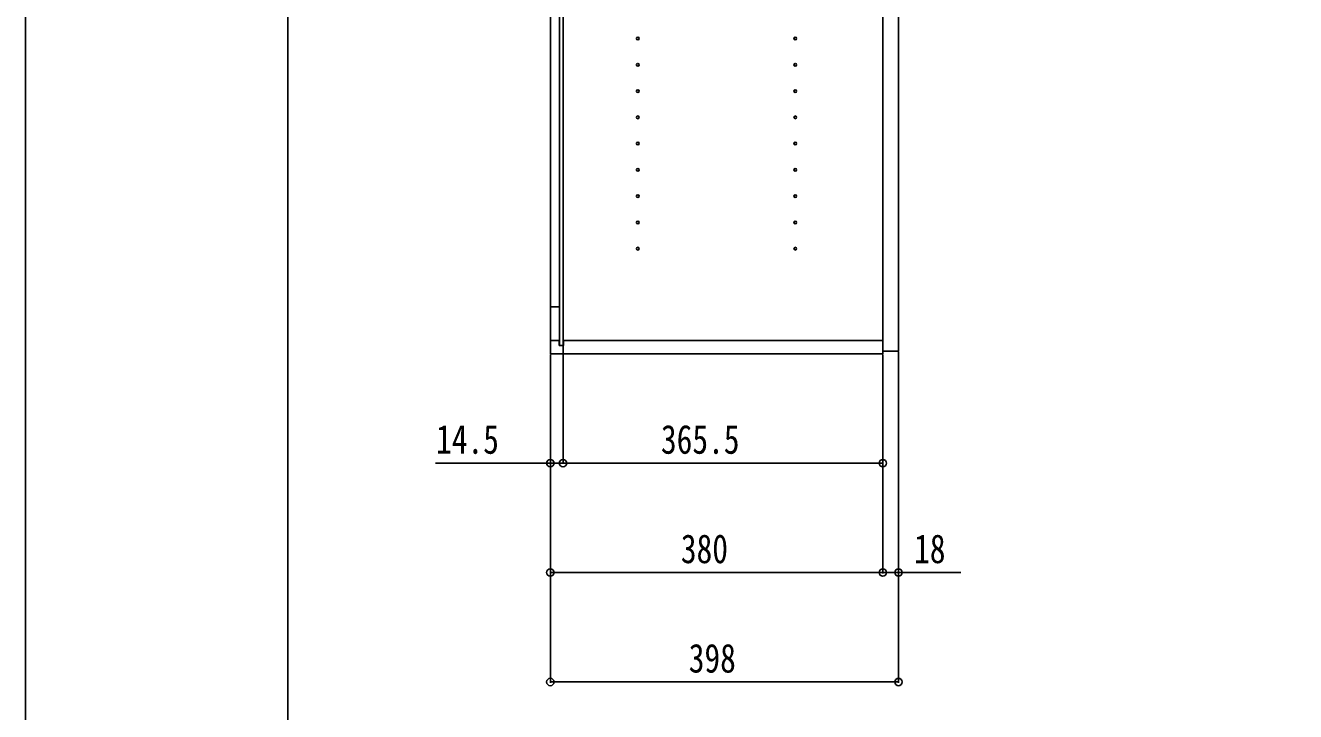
# Model space of a CAD drawing. Units: millimetres, scale not verified. Extents: x -4205 to 4205, y -2970 to 2970.
# Drawn here: x -4205 to -2753, y -1577 to -793 of the extents above; entities that cross this region are included whole.
import ezdxf
from ezdxf.enums import TextEntityAlignment as Align

# ---------------------------------------------------------------- set-up
doc = ezdxf.new("R2010")
doc.units = ezdxf.units.MM
doc.header["$LTSCALE"] = 20
for name, color, linetype in [('0-3_YKK_12', 2, 'Continuous'), ('0-5_YKK_D', 6, 'Continuous'), ('0-6_YKK_ZWAK', 7, 'Continuous')]:
    doc.layers.add(name, color=color, linetype=linetype)
doc.styles.add('ＭＳ ゴシック', font='')
doc.styles.get('ＭＳ ゴシック').set_extended_font_data('MS Gothic')

msp = doc.modelspace()

# ---------------------------------------------------------------- linework, layer by layer
at = {"layer": '0-3_YKK_12'}
for p, q in [((-3594.48, 1012.5), (-3594.48, -1158.5)), ((-3590.48, 1012.5), (-3590.48, -1158.5)), ((-3594.48, -1114.5), (-3604.98, -1114.5)), ((-3604.98, -1153), (-3594.98, -1153)), ((-3594.98, -1153), (-3594.98, -1158.5)), ((-3589.98, -1158.5), (-3594.98, -1158.5)), ((-3589.98, -1153), (-3589.98, -1158.5)), ((-3589.98, -1153), (-3224.98, -1153))]:
    msp.add_line(p, q, dxfattribs=at)
for points in [[(-3604.98, -1168), (-3224.98, -1168), (-3224.98, 1022), (-3604.98, 1022)], [(-3224.98, -1165), (-3206.98, -1165), (-3206.98, 1019), (-3224.98, 1019)]]:
    msp.add_lwpolyline(points, close=True, dxfattribs=at)
for centre in [(-3504.98, -808), (-3324.98, -808), (-3504.98, -838), (-3324.98, -838), (-3504.98, -868), (-3324.98, -868), (-3504.98, -898), (-3324.98, -898), (-3504.98, -928), (-3324.98, -928), (-3504.98, -958), (-3324.98, -958), (-3504.98, -988), (-3324.98, -988), (-3504.98, -1018), (-3324.98, -1018), (-3504.98, -1048), (-3324.98, -1048)]:
    msp.add_circle(centre, 1.55, dxfattribs=at)
at = {"layer": '0-5_YKK_D'}
for p, q in [((-3590.48, -1157.75), (-3590.48, -1294)), ((-3590.48, -1157.75), (-3590.48, -1294)), ((-3604.98, -1169), (-3604.98, -1294)), ((-3604.98, -1169), (-3604.98, -1419)), ((-3604.98, -1169), (-3604.98, -1544)), ((-3224.98, -1169), (-3224.98, -1294)), ((-3224.98, -1169), (-3224.98, -1419)), ((-3224.98, -1169), (-3224.98, -1419)), ((-3206.98, -1166), (-3206.98, -1419)), ((-3206.98, -1166), (-3206.98, -1544)), ((-3224.98, -1293), (-3590.48, -1293)), ((-3224.98, -1418), (-3604.98, -1418)), ((-3206.98, -1543), (-3604.98, -1543))]:
    msp.add_line(p, q, dxfattribs=at)
for points in [[(-3590.48, -1293), (-3604.98, -1293), (-3736.38, -1293)], [(-3224.98, -1418), (-3206.98, -1418), (-3135.58, -1418)]]:
    msp.add_lwpolyline(points, dxfattribs=at)
for centre in [(-3604.98, -1293), (-3590.48, -1293), (-3590.48, -1293), (-3224.98, -1293), (-3604.98, -1418), (-3224.98, -1418), (-3224.98, -1418), (-3206.98, -1418), (-3604.98, -1543), (-3206.98, -1543)]:
    msp.add_circle(centre, 4.25, dxfattribs=at)
at = {"layer": '0-6_YKK_ZWAK'}
msp.add_line((-3904.98, -2525), (-3904.98, 2775), dxfattribs=at)
msp.add_lwpolyline([(-4205, -2970), (4205, -2970), (4205, 2970), (-4205, 2970)], close=True, dxfattribs=at)

# ---------------------------------------------------------------- texts
at = {"layer": '0-5_YKK_D', "style": 'ＭＳ ゴシック', "width": 0.8}
for s, p in [('14.5', (-3735.58, -1292.2)), ('365.5', (-3478.53, -1292.2)), ('380', (-3455.78, -1417.2)), ('18', (-3189.18, -1417.2)), ('398', (-3446.78, -1542.2))]:
    msp.add_text(s, height=32.99, dxfattribs=at).set_placement(p, align=Align.BOTTOM_LEFT)

doc.saveas('drawing.dxf')
